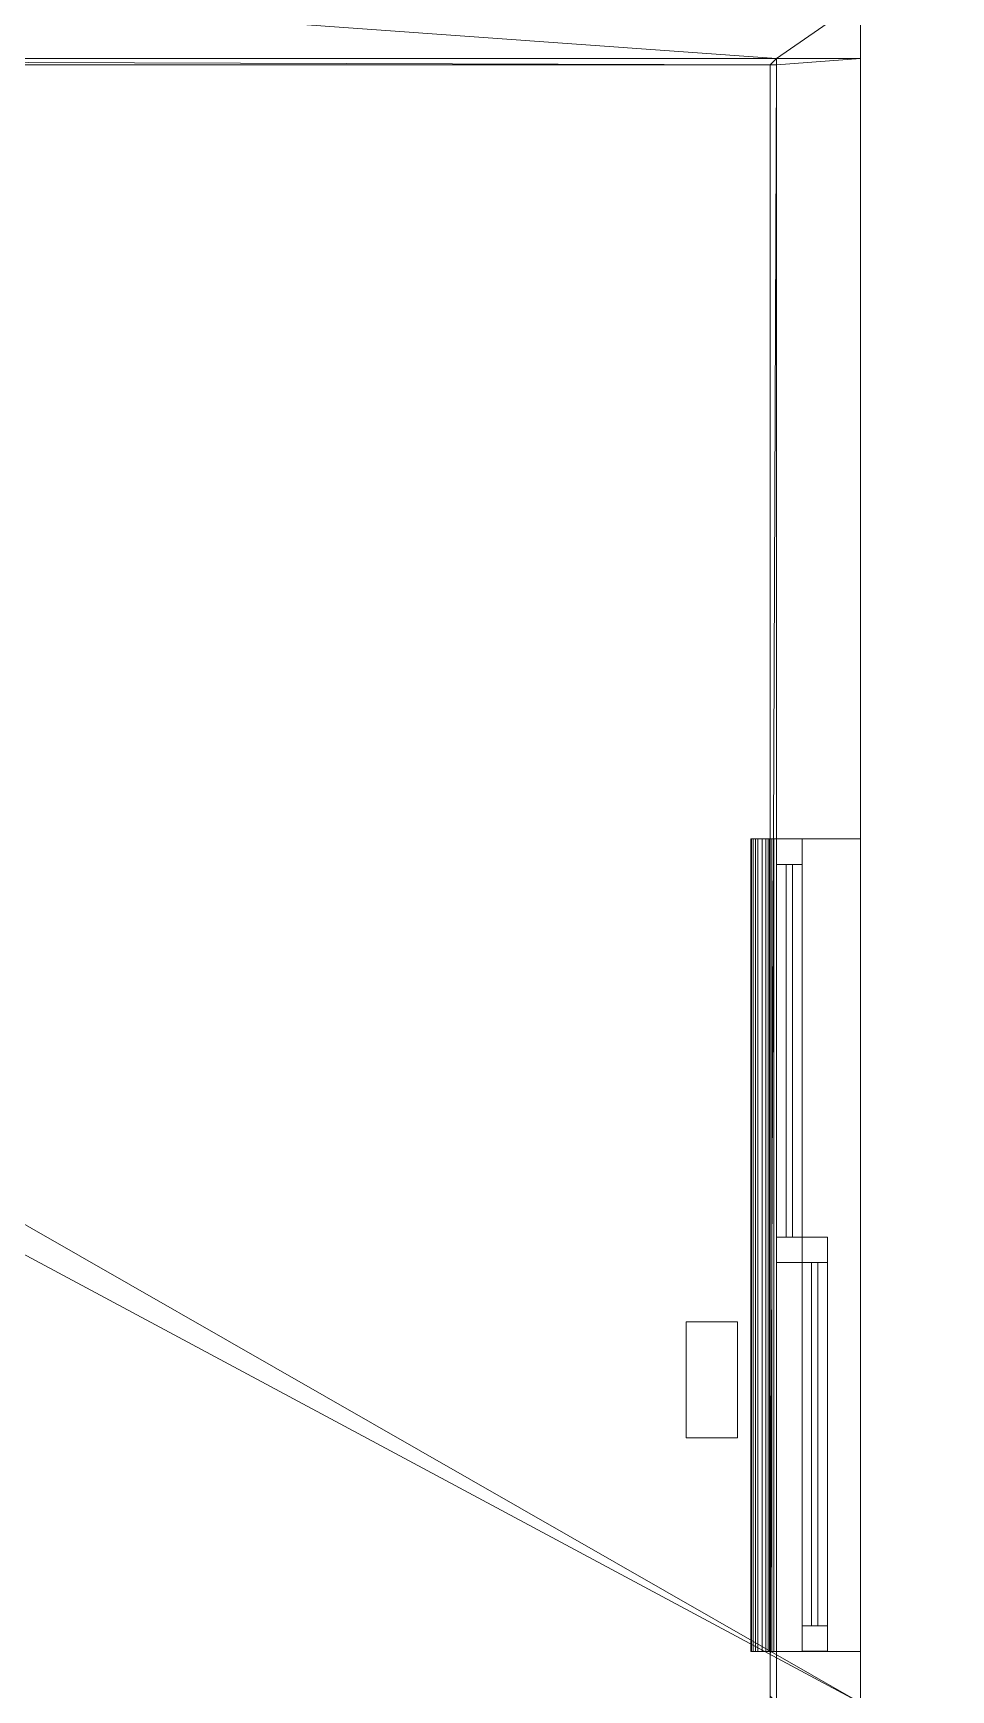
# Model space of a CAD drawing. Header units: inches. Extents: x -97 to 314, y -593 to 0.
# Drawn here: x 242.4 to 313.5, y -457.5 to -329 of the extents above; entities that cross this region are included whole.
import ezdxf

# ---------------------------------------------------------------- set-up
doc = ezdxf.new("R2010")
doc.units = ezdxf.units.IN
doc.header["$MEASUREMENT"] = 0
for name, color, linetype, lineweight in [('A-CLNG', 13, 'Continuous', 13), ('A-FLOR', 192, 'Continuous', 13), ('A-GENM', 13, 'Continuous', 9), ('A-GLAZ', 151, 'Continuous', 13), ('A-WALL', 113, 'Continuous', 13)]:
    doc.layers.add(name, color=color, linetype=linetype, lineweight=lineweight)

# ---------------------------------------------------------------- blocks, each defined once
blk = doc.blocks.new('Window_1 - Window_1-715428-_3D_')
at = {"layer": 'A-GLAZ', "lineweight": 9}
mesh = blk.add_polyface(dxfattribs=at)
corners = [(-0.34, 3.25, 79), (32.5, 3.25, 79), (32.5, 3.25, 31), (-0.34, 3.25, 31), (1.63, 3.25, 77.03), (1.63, 3.25, 32.97), (30.53, 3.25, 32.97), (30.53, 3.25, 77.03)]
mesh.append_faces([[corners[k] for k in face] for face in [(0, 4, 5, 3), (3, 5, 6, 2)]], dxfattribs={"vtx0": -1, "vtx2": -1})
mesh.append_faces([[corners[k] for k in face] for face in [(7, 4, 0, 1), (6, 7, 1, 2)]], dxfattribs={"vtx1": -1, "vtx3": -1})
mesh = blk.add_polyface(dxfattribs=at)
corners = [(-0.34, 3.25, 79), (-0.34, 1.28, 79), (32.5, 1.28, 79), (32.5, 3.25, 79)]
mesh.append_faces([[corners[k] for k in face] for face in [(0, 1, 2, 3)]])
mesh = blk.add_polyface(dxfattribs=at)
corners = [(32.5, 3.25, 31), (32.5, 1.28, 31), (-0.34, 1.28, 31), (-0.34, 3.25, 31)]
mesh.append_faces([[corners[k] for k in face] for face in [(0, 1, 2, 3)]])
mesh = blk.add_polyface(dxfattribs=at)
corners = [(-0.34, 3.25, 31), (-0.34, 1.28, 31), (-0.34, 1.28, 79), (-0.34, 3.25, 79)]
mesh.append_faces([[corners[k] for k in face] for face in [(0, 1, 2, 3)]])
mesh = blk.add_polyface(dxfattribs=at)
corners = [(1.63, 3.25, 77.03), (1.63, 1.28, 77.03), (1.63, 1.28, 32.97), (1.63, 3.25, 32.97)]
mesh.append_faces([[corners[k] for k in face] for face in [(0, 1, 2, 3)]])
mesh = blk.add_polyface(dxfattribs=at)
corners = [(1.63, 3.25, 32.97), (1.63, 1.28, 32.97), (30.53, 1.28, 32.97), (30.53, 3.25, 32.97)]
mesh.append_faces([[corners[k] for k in face] for face in [(0, 1, 2, 3)]])
mesh = blk.add_polyface(dxfattribs=at)
corners = [(30.53, 3.25, 77.03), (30.53, 1.28, 77.03), (1.63, 1.28, 77.03), (1.63, 3.25, 77.03)]
mesh.append_faces([[corners[k] for k in face] for face in [(0, 1, 2, 3)]])
mesh = blk.add_polyface(dxfattribs=at)
corners = [(30.53, 3.25, 32.97), (30.53, 1.28, 32.97), (30.53, 1.28, 77.03), (30.53, 3.25, 77.03)]
mesh.append_faces([[corners[k] for k in face] for face in [(0, 1, 2, 3)]])
mesh = blk.add_polyface(dxfattribs=at)
corners = [(32.5, 3.25, 79), (32.5, 1.28, 79), (32.5, 1.28, 31), (32.5, 3.25, 31)]
mesh.append_faces([[corners[k] for k in face] for face in [(0, 1, 2, 3)]])
at = {"layer": 'A-GLAZ', "lineweight": 9, "transparency": 33554471}
mesh = blk.add_polyface(dxfattribs=at)
corners = [(30.53, 2.52, 32.97), (1.63, 2.52, 32.97), (1.63, 2.52, 77.03), (30.53, 2.52, 77.03)]
mesh.append_faces([[corners[k] for k in face] for face in [(0, 1, 2, 3)]])
mesh = blk.add_polyface(dxfattribs=at)
corners = [(30.53, 2.02, 77.03), (30.53, 2.52, 77.03), (1.63, 2.52, 77.03), (1.63, 2.02, 77.03)]
mesh.append_faces([[corners[k] for k in face] for face in [(0, 1, 2, 3)]])
mesh = blk.add_polyface(dxfattribs=at)
corners = [(1.63, 2.02, 77.03), (1.63, 2.52, 77.03), (1.63, 2.52, 32.97), (1.63, 2.02, 32.97)]
mesh.append_faces([[corners[k] for k in face] for face in [(0, 1, 2, 3)]])
mesh = blk.add_polyface(dxfattribs=at)
corners = [(1.63, 2.02, 32.97), (1.63, 2.52, 32.97), (30.53, 2.52, 32.97), (30.53, 2.02, 32.97)]
mesh.append_faces([[corners[k] for k in face] for face in [(0, 1, 2, 3)]])
mesh = blk.add_polyface(dxfattribs=at)
corners = [(1.63, 2.02, 77.03), (1.63, 2.02, 32.97), (30.53, 2.02, 32.97), (30.53, 2.02, 77.03)]
mesh.append_faces([[corners[k] for k in face] for face in [(0, 1, 2, 3)]])
mesh = blk.add_polyface(dxfattribs=at)
corners = [(30.53, 2.02, 32.97), (30.53, 2.52, 32.97), (30.53, 2.52, 77.03), (30.53, 2.02, 77.03)]
mesh.append_faces([[corners[k] for k in face] for face in [(0, 1, 2, 3)]])
at = {"layer": 'A-GLAZ', "lineweight": 9}
mesh = blk.add_polyface(dxfattribs=at)
corners = [(-30.48, 1.28, 79), (1.63, 1.28, 79), (1.63, 1.28, 31), (-30.48, 1.28, 31), (-28.52, 1.28, 77.03), (-28.52, 1.28, 32.97), (-0.34, 1.28, 32.97), (-0.34, 1.28, 77.03)]
mesh.append_faces([[corners[k] for k in face] for face in [(0, 4, 5, 3), (3, 5, 6, 2)]], dxfattribs={"vtx0": -1, "vtx2": -1})
mesh.append_faces([[corners[k] for k in face] for face in [(7, 4, 0, 1), (6, 7, 1, 2)]], dxfattribs={"vtx1": -1, "vtx3": -1})
mesh = blk.add_polyface(dxfattribs=at)
corners = [(-30.48, 1.28, 79), (-30.48, -0.69, 79), (1.63, -0.69, 79), (1.63, 1.28, 79)]
mesh.append_faces([[corners[k] for k in face] for face in [(0, 1, 2, 3)]])
mesh = blk.add_polyface(dxfattribs=at)
corners = [(1.63, 1.28, 31), (1.63, -0.69, 31), (-30.48, -0.69, 31), (-30.48, 1.28, 31)]
mesh.append_faces([[corners[k] for k in face] for face in [(0, 1, 2, 3)]])
mesh = blk.add_polyface(dxfattribs=at)
corners = [(-30.48, 1.28, 31), (-30.48, -0.69, 31), (-30.48, -0.69, 79), (-30.48, 1.28, 79)]
mesh.append_faces([[corners[k] for k in face] for face in [(0, 1, 2, 3)]])
mesh = blk.add_polyface(dxfattribs=at)
corners = [(-28.52, 1.28, 77.03), (-28.52, -0.69, 77.03), (-28.52, -0.69, 32.97), (-28.52, 1.28, 32.97)]
mesh.append_faces([[corners[k] for k in face] for face in [(0, 1, 2, 3)]])
mesh = blk.add_polyface(dxfattribs=at)
corners = [(-28.52, 1.28, 32.97), (-28.52, -0.69, 32.97), (-0.34, -0.69, 32.97), (-0.34, 1.28, 32.97)]
mesh.append_faces([[corners[k] for k in face] for face in [(0, 1, 2, 3)]])
mesh = blk.add_polyface(dxfattribs=at)
corners = [(-0.34, 1.28, 77.03), (-0.34, -0.69, 77.03), (-28.52, -0.69, 77.03), (-28.52, 1.28, 77.03)]
mesh.append_faces([[corners[k] for k in face] for face in [(0, 1, 2, 3)]])
at = {"layer": 'A-GLAZ', "lineweight": 9, "transparency": 33554471}
mesh = blk.add_polyface(dxfattribs=at)
corners = [(-28.52, 0.55, 77.03), (-0.34, 0.55, 77.03), (-0.34, 0.55, 32.97), (-28.52, 0.55, 32.97)]
mesh.append_faces([[corners[k] for k in face] for face in [(0, 1, 2, 3)]])
mesh = blk.add_polyface(dxfattribs=at)
corners = [(-28.52, 0.55, 32.97), (-28.52, 0.05, 32.97), (-28.52, 0.05, 77.03), (-28.52, 0.55, 77.03)]
mesh.append_faces([[corners[k] for k in face] for face in [(0, 1, 2, 3)]])
mesh = blk.add_polyface(dxfattribs=at)
corners = [(-28.52, 0.55, 77.03), (-28.52, 0.05, 77.03), (-0.34, 0.05, 77.03), (-0.34, 0.55, 77.03)]
mesh.append_faces([[corners[k] for k in face] for face in [(0, 1, 2, 3)]])
mesh = blk.add_polyface(dxfattribs=at)
corners = [(-0.34, 0.55, 32.97), (-0.34, 0.05, 32.97), (-28.52, 0.05, 32.97), (-28.52, 0.55, 32.97)]
mesh.append_faces([[corners[k] for k in face] for face in [(0, 1, 2, 3)]])
mesh = blk.add_polyface(dxfattribs=at)
corners = [(-0.34, 0.05, 32.97), (-0.34, 0.05, 77.03), (-28.52, 0.05, 77.03), (-28.52, 0.05, 32.97)]
mesh.append_faces([[corners[k] for k in face] for face in [(0, 1, 2, 3)]])
at = {"layer": 'A-GLAZ', "lineweight": 9}
mesh = blk.add_polyface(dxfattribs=at)
corners = [(-0.34, 1.28, 32.97), (-0.34, -0.69, 32.97), (-0.34, -0.69, 77.03), (-0.34, 1.28, 77.03)]
mesh.append_faces([[corners[k] for k in face] for face in [(0, 1, 2, 3)]])
mesh = blk.add_polyface(dxfattribs=at)
corners = [(-0.34, 1.28, 79), (-0.34, 1.28, 31), (32.5, 1.28, 31), (32.5, 1.28, 79), (1.63, 1.28, 77.03), (30.53, 1.28, 77.03), (30.53, 1.28, 32.97), (1.63, 1.28, 32.97)]
mesh.append_faces([[corners[k] for k in face] for face in [(3, 5, 6, 2), (2, 6, 7, 1)]], dxfattribs={"vtx0": -1, "vtx2": -1})
mesh.append_faces([[corners[k] for k in face] for face in [(4, 5, 3, 0), (7, 4, 0, 1)]], dxfattribs={"vtx1": -1, "vtx3": -1})
at = {"layer": 'A-GLAZ', "lineweight": 9, "transparency": 33554471}
mesh = blk.add_polyface(dxfattribs=at)
corners = [(-0.34, 0.55, 77.03), (-0.34, 0.05, 77.03), (-0.34, 0.05, 32.97), (-0.34, 0.55, 32.97)]
mesh.append_faces([[corners[k] for k in face] for face in [(0, 1, 2, 3)]])
at = {"layer": 'A-GLAZ', "lineweight": 9}
mesh = blk.add_polyface(dxfattribs=at)
corners = [(1.63, 1.28, 79), (1.63, -0.69, 79), (1.63, -0.69, 31), (1.63, 1.28, 31)]
mesh.append_faces([[corners[k] for k in face] for face in [(0, 1, 2, 3)]])
mesh = blk.add_polyface(dxfattribs=at)
corners = [(-30.48, -0.69, 79), (-30.48, -0.69, 31), (1.63, -0.69, 31), (1.63, -0.69, 79), (-28.52, -0.69, 77.03), (-0.34, -0.69, 77.03), (-0.34, -0.69, 32.97), (-28.52, -0.69, 32.97)]
mesh.append_faces([[corners[k] for k in face] for face in [(3, 5, 6, 2), (2, 6, 7, 1)]], dxfattribs={"vtx0": -1, "vtx2": -1})
mesh.append_faces([[corners[k] for k in face] for face in [(4, 5, 3, 0), (7, 4, 0, 1)]], dxfattribs={"vtx1": -1, "vtx3": -1})
blk = doc.blocks.new('Generic Models 42 - Generic Models 10-784278-_3D_')
at = {"layer": 'A-GENM'}
mesh = blk.add_polyface(dxfattribs=at)
corners = [(296.98, -428.96, 64.39), (292.98, -428.96, 64.39), (292.98, -437.96, 64.39), (296.98, -437.96, 64.39)]
mesh.append_faces([[corners[k] for k in face] for face in [(0, 1, 2, 3)]])
mesh = blk.add_polyface(dxfattribs=at)
corners = [(292.98, -437.96, 64), (292.98, -428.96, 64), (296.98, -428.96, 64), (296.98, -437.96, 64)]
mesh.append_faces([[corners[k] for k in face] for face in [(0, 1, 2, 3)]])
mesh = blk.add_polyface(dxfattribs=at)
corners = [(296.98, -428.96, 64.39), (296.98, -428.96, 64), (292.98, -428.96, 64), (292.98, -428.96, 64.39)]
mesh.append_faces([[corners[k] for k in face] for face in [(0, 1, 2, 3)]])
mesh = blk.add_polyface(dxfattribs=at)
corners = [(292.98, -428.96, 64.39), (292.98, -428.96, 64), (292.98, -437.96, 64), (292.98, -437.96, 64.39)]
mesh.append_faces([[corners[k] for k in face] for face in [(0, 1, 2, 3)]])
mesh = blk.add_polyface(dxfattribs=at)
corners = [(296.98, -437.96, 64.39), (296.98, -437.96, 64), (296.98, -428.96, 64), (296.98, -428.96, 64.39)]
mesh.append_faces([[corners[k] for k in face] for face in [(0, 1, 2, 3)]])
mesh = blk.add_polyface(dxfattribs=at)
corners = [(292.98, -437.96, 64.39), (292.98, -437.96, 64), (296.98, -437.96, 64), (296.98, -437.96, 64.39)]
mesh.append_faces([[corners[k] for k in face] for face in [(0, 1, 2, 3)]])
blk = doc.blocks.new('Generic Models 45 - Generic Models 13-784336-_3D_')
at = {"layer": 'A-GENM'}
mesh = blk.add_polyface(dxfattribs=at)
corners = [(300, -391.52, 92), (299.79, -391.52, 92.15), (299.62, -391.52, 92.35), (299.51, -391.52, 92.58), (299.45, -391.52, 92.83), (299.35, -391.52, 93.24), (299.16, -391.52, 93.61), (298.89, -391.52, 93.92), (298.55, -391.52, 94.17), (298.35, -391.52, 94.32), (298.18, -391.52, 94.52), (298.06, -391.52, 94.75), (298, -391.52, 95), (300, -391.52, 95)]
mesh.append_faces([[corners[k] for k in face] for face in [(13, 11, 12)]], dxfattribs={"vtx0": -1})
mesh.append_faces([[corners[k] for k in face] for face in [(0, 3, 4, 13), (13, 4, 5)]], dxfattribs={"vtx0": -1, "vtx2": -1})
mesh.append_faces([[corners[k] for k in face] for face in [(13, 7, 8, 9), (13, 9, 10, 11)]], dxfattribs={"vtx0": -1, "vtx3": -1})
mesh.append_faces([[corners[k] for k in face] for face in [(5, 6, 13), (6, 7, 13)]], dxfattribs={"vtx1": -1, "vtx2": -1})
mesh.append_faces([[corners[k] for k in face] for face in [(0, 1, 2, 3)]], dxfattribs={"vtx3": -1})
mesh = blk.add_polyface(dxfattribs=at)
corners = [(298, -391.52, 95), (298.06, -391.52, 94.75), (298.18, -391.52, 94.52), (298.35, -391.52, 94.32), (298.55, -391.52, 94.17), (298.55, -454.52, 94.17), (298.35, -454.52, 94.32), (298.18, -454.52, 94.52), (298.06, -454.52, 94.75), (298, -454.52, 95)]
mesh.append_faces([[corners[k] for k in face] for face in [(5, 6, 3, 4)]], dxfattribs={"vtx1": -1})
mesh.append_faces([[corners[k] for k in face] for face in [(2, 3, 6, 7), (7, 8, 1, 2)]], dxfattribs={"vtx1": -1, "vtx3": -1})
mesh.append_faces([[corners[k] for k in face] for face in [(8, 9, 0, 1)]], dxfattribs={"vtx3": -1})
mesh = blk.add_polyface(dxfattribs=at)
corners = [(298, -391.52, 95), (298, -454.52, 95), (300, -454.52, 95), (300, -391.52, 95)]
mesh.append_faces([[corners[k] for k in face] for face in [(0, 1, 2, 3)]])
mesh = blk.add_polyface(dxfattribs=at)
corners = [(298.55, -391.52, 94.17), (298.89, -391.52, 93.92), (299.16, -391.52, 93.61), (299.35, -391.52, 93.24), (299.45, -391.52, 92.83), (299.45, -454.52, 92.83), (299.35, -454.52, 93.24), (299.16, -454.52, 93.61), (298.89, -454.52, 93.92), (298.55, -454.52, 94.17)]
mesh.append_faces([[corners[k] for k in face] for face in [(0, 1, 8, 9)]], dxfattribs={"vtx1": -1})
mesh.append_faces([[corners[k] for k in face] for face in [(2, 3, 6, 7), (7, 8, 1, 2)]], dxfattribs={"vtx1": -1, "vtx3": -1})
mesh.append_faces([[corners[k] for k in face] for face in [(3, 4, 5, 6)]], dxfattribs={"vtx3": -1})
mesh = blk.add_polyface(dxfattribs=at)
corners = [(299.45, -391.52, 92.83), (299.51, -391.52, 92.58), (299.62, -391.52, 92.35), (299.79, -391.52, 92.15), (300, -391.52, 92), (300, -454.52, 92), (299.79, -454.52, 92.15), (299.62, -454.52, 92.35), (299.51, -454.52, 92.58), (299.45, -454.52, 92.83)]
mesh.append_faces([[corners[k] for k in face] for face in [(5, 6, 3, 4)]], dxfattribs={"vtx1": -1})
mesh.append_faces([[corners[k] for k in face] for face in [(2, 3, 6, 7), (7, 8, 1, 2)]], dxfattribs={"vtx1": -1, "vtx3": -1})
mesh.append_faces([[corners[k] for k in face] for face in [(8, 9, 0, 1)]], dxfattribs={"vtx3": -1})
mesh = blk.add_polyface(dxfattribs=at)
corners = [(300, -391.52, 95), (300, -454.52, 95), (300, -454.52, 92), (300, -391.52, 92)]
mesh.append_faces([[corners[k] for k in face] for face in [(0, 1, 2, 3)]])
mesh = blk.add_polyface(dxfattribs=at)
corners = [(300, -454.52, 92), (300, -454.52, 95), (298, -454.52, 95), (298.06, -454.52, 94.75), (298.18, -454.52, 94.52), (298.35, -454.52, 94.32), (298.55, -454.52, 94.17), (298.89, -454.52, 93.92), (299.16, -454.52, 93.61), (299.35, -454.52, 93.24), (299.45, -454.52, 92.83), (299.51, -454.52, 92.58), (299.62, -454.52, 92.35), (299.79, -454.52, 92.15)]
mesh.append_faces([[corners[k] for k in face] for face in [(1, 8, 9), (1, 9, 10, 0), (1, 7, 8)]], dxfattribs={"vtx0": -1, "vtx2": -1})
mesh.append_faces([[corners[k] for k in face] for face in [(2, 3, 1)]], dxfattribs={"vtx1": -1})
mesh.append_faces([[corners[k] for k in face] for face in [(10, 11, 0), (6, 7, 1, 5), (4, 5, 1, 3)]], dxfattribs={"vtx1": -1, "vtx2": -1})
mesh.append_faces([[corners[k] for k in face] for face in [(12, 13, 0, 11)]], dxfattribs={"vtx2": -1})

msp = doc.modelspace()

# ---------------------------------------------------------------- block references
at = {"layer": 'A-GENM'}
for name in ['Generic Models 45 - Generic Models 13-784336-_3D_', 'Generic Models 42 - Generic Models 10-784278-_3D_']:
    msp.add_blockref(name, (0, 0), dxfattribs=at)
at = {"layer": 'A-GLAZ', "rotation": 89.99999999999991}
msp.add_blockref('Window_1 - Window_1-715428-_3D_', (303.25, -424.02, 64), dxfattribs=at)

# ---------------------------------------------------------------- meshes
at = {"layer": 'A-CLNG'}
mesh = msp.add_polyface(dxfattribs=at)
corners = [(76, -326.5, 160), (76, -593.5, 160), (313.5, -593.5, 160), (313.5, -458.5, 160), (306.5, -458.5, 160), (306.5, -326.5, 160), (111, -515.5, 160), (111, -576.5, 160), (90, -576.5, 160), (90, -515.5, 160)]
mesh.append_faces([[corners[k] for k in face] for face in [(7, 2, 6)]], dxfattribs={"vtx0": -1, "vtx1": -1})
mesh.append_faces([[corners[k] for k in face] for face in [(6, 4, 0, 9)]], dxfattribs={"vtx0": -1, "vtx1": -1, "vtx2": -1})
mesh.append_faces([[corners[k] for k in face] for face in [(1, 8, 9, 0)]], dxfattribs={"vtx0": -1, "vtx2": -1})
mesh.append_faces([[corners[k] for k in face] for face in [(7, 8, 1, 2)]], dxfattribs={"vtx1": -1, "vtx3": -1})
mesh.append_faces([[corners[k] for k in face] for face in [(4, 5, 0)]], dxfattribs={"vtx2": -1})
mesh.append_faces([[corners[k] for k in face] for face in [(2, 3, 4, 6)]], dxfattribs={"vtx2": -1, "vtx3": -1})
mesh = msp.add_polyface(dxfattribs=at)
corners = [(76, -326.5, 155), (306.5, -326.5, 155), (306.5, -458.5, 155), (313.5, -458.5, 155), (313.5, -593.5, 155), (76, -593.5, 155), (111, -515.5, 155), (90, -515.5, 155), (90, -576.5, 155), (111, -576.5, 155)]
mesh.append_faces([[corners[k] for k in face] for face in [(6, 4, 9)]], dxfattribs={"vtx0": -1, "vtx1": -1})
mesh.append_faces([[corners[k] for k in face] for face in [(0, 2, 6, 7)]], dxfattribs={"vtx0": -1, "vtx1": -1, "vtx3": -1})
mesh.append_faces([[corners[k] for k in face] for face in [(5, 8, 9, 4)]], dxfattribs={"vtx0": -1, "vtx2": -1})
mesh.append_faces([[corners[k] for k in face] for face in [(1, 2, 0)]], dxfattribs={"vtx1": -1})
mesh.append_faces([[corners[k] for k in face] for face in [(7, 8, 5, 0)]], dxfattribs={"vtx1": -1, "vtx3": -1})
mesh.append_faces([[corners[k] for k in face] for face in [(2, 3, 4, 6)]], dxfattribs={"vtx2": -1, "vtx3": -1})
mesh = msp.add_polyface(dxfattribs=at)
corners = [(306.5, -458.5, 160), (306.5, -458.5, 155), (306.5, -326.5, 155), (306.5, -326.5, 160)]
mesh.append_faces([[corners[k] for k in face] for face in [(0, 1, 2, 3)]])
at = {"layer": 'A-FLOR'}
mesh = msp.add_polyface(dxfattribs=at)
corners = [(306.5, -331, 59), (306.5, -458.5, 59), (313.5, -458.5, 59), (313.5, -593.5, 59), (-96, -593.5, 59), (-96, -338.5, 59), (76, -338.5, 59), (76, -352.57, 59), (109, -352.57, 59), (109, -331, 59)]
mesh.append_faces([[corners[k] for k in face] for face in [(8, 4, 7)]], dxfattribs={"vtx0": -1, "vtx1": -1})
mesh.append_faces([[corners[k] for k in face] for face in [(8, 1, 3, 4)]], dxfattribs={"vtx0": -1, "vtx1": -1, "vtx3": -1})
mesh.append_faces([[corners[k] for k in face] for face in [(2, 3, 1)]], dxfattribs={"vtx1": -1})
mesh.append_faces([[corners[k] for k in face] for face in [(5, 6, 7, 4)]], dxfattribs={"vtx2": -1})
mesh.append_faces([[corners[k] for k in face] for face in [(8, 9, 0, 1)]], dxfattribs={"vtx3": -1})
mesh = msp.add_polyface(dxfattribs=at)
corners = [(306.5, -331, 64), (109, -331, 64), (109, -352.57, 64), (76, -352.57, 64), (76, -338.5, 64), (-96, -338.5, 64), (-96, -593.5, 64), (313.5, -593.5, 64), (313.5, -458.5, 64), (306.5, -458.5, 64)]
mesh.append_faces([[corners[k] for k in face] for face in [(2, 9, 0, 1)]], dxfattribs={"vtx0": -1})
mesh.append_faces([[corners[k] for k in face] for face in [(6, 2, 3)]], dxfattribs={"vtx0": -1, "vtx2": -1})
mesh.append_faces([[corners[k] for k in face] for face in [(2, 6, 7, 9)]], dxfattribs={"vtx0": -1, "vtx2": -1, "vtx3": -1})
mesh.append_faces([[corners[k] for k in face] for face in [(7, 8, 9)]], dxfattribs={"vtx2": -1})
mesh.append_faces([[corners[k] for k in face] for face in [(3, 4, 5, 6)]], dxfattribs={"vtx3": -1})
mesh = msp.add_polyface(dxfattribs=at)
corners = [(109, -331, 59), (109, -331, 64), (306.5, -331, 64), (306.5, -331, 59)]
mesh.append_faces([[corners[k] for k in face] for face in [(0, 1, 2, 3)]])
mesh = msp.add_polyface(dxfattribs=at)
corners = [(306.5, -331, 59), (306.5, -331, 64), (306.5, -458.5, 64), (306.5, -458.5, 59)]
mesh.append_faces([[corners[k] for k in face] for face in [(0, 1, 2, 3)]])
at = {"layer": 'A-WALL'}
mesh = msp.add_polyface(dxfattribs=at)
corners = [(237.25, -331, 155), (300, -331, 155), (306.5, -331, 155), (306.5, -326.5, 155), (237.25, -326.5, 155)]
mesh.append_faces([[corners[k] for k in face] for face in [(1, 4, 0)]], dxfattribs={"vtx0": -1})
mesh.append_faces([[corners[k] for k in face] for face in [(3, 4, 1, 2)]], dxfattribs={"vtx1": -1})
mesh = msp.add_polyface(dxfattribs=at)
corners = [(306.5, -331, 64), (300, -331, 64), (240.5, -331, 64), (240.5, -326.5, 64), (306.5, -326.5, 64)]
mesh.append_faces([[corners[k] for k in face] for face in [(1, 4, 0)]], dxfattribs={"vtx0": -1})
mesh.append_faces([[corners[k] for k in face] for face in [(3, 4, 1, 2)]], dxfattribs={"vtx1": -1})
mesh = msp.add_polyface(dxfattribs=at)
corners = [(306.5, -331, 64), (306.5, -326.5, 64), (306.5, -326.5, 155), (306.5, -331, 155)]
mesh.append_faces([[corners[k] for k in face] for face in [(0, 1, 2, 3)]])
mesh = msp.add_polyface(dxfattribs=at)
corners = [(143.5, -331, 66), (300, -331, 66), (300, -331, 64), (143.5, -331, 64)]
mesh.append_faces([[corners[k] for k in face] for face in [(0, 1, 2, 3)]])
mesh = msp.add_polyface(dxfattribs=at)
corners = [(300, -331.5, 64), (299.5, -331.5, 64), (143.5, -331.5, 64), (143.5, -331, 64), (300, -331, 64)]
mesh.append_faces([[corners[k] for k in face] for face in [(1, 4, 0)]], dxfattribs={"vtx0": -1})
mesh.append_faces([[corners[k] for k in face] for face in [(3, 4, 1, 2)]], dxfattribs={"vtx1": -1})
mesh = msp.add_polyface(dxfattribs=at)
corners = [(143.5, -331.5, 66), (299.5, -331.5, 66), (300, -331.5, 66), (300, -331, 66), (143.5, -331, 66)]
mesh.append_faces([[corners[k] for k in face] for face in [(1, 4, 0)]], dxfattribs={"vtx0": -1})
mesh.append_faces([[corners[k] for k in face] for face in [(3, 4, 1, 2)]], dxfattribs={"vtx1": -1})
mesh = msp.add_polyface(dxfattribs=at)
corners = [(240.5, -331, 64), (300, -331, 64), (306.5, -331, 64), (306.5, -331, 155), (300, -331, 155), (237.25, -331, 155), (237.25, -331, 94.49), (240.5, -331, 94.49)]
mesh.append_faces([[corners[k] for k in face] for face in [(7, 4, 5, 6)]], dxfattribs={"vtx0": -1})
mesh.append_faces([[corners[k] for k in face] for face in [(7, 0, 1, 4)]], dxfattribs={"vtx2": -1, "vtx3": -1})
mesh.append_faces([[corners[k] for k in face] for face in [(1, 2, 3, 4)]], dxfattribs={"vtx3": -1})
mesh = msp.add_polyface(dxfattribs=at)
corners = [(300, -458.5, 64), (300, -458.5, 155), (300, -331, 155), (300, -331, 66), (300, -331, 64), (300, -331.5, 64), (300, -391.52, 143), (300, -454.52, 143), (300, -454.52, 95), (300, -391.52, 95)]
mesh.append_faces([[corners[k] for k in face] for face in [(8, 0, 1, 7), (0, 8, 9, 5)]], dxfattribs={"vtx0": -1, "vtx2": -1})
mesh.append_faces([[corners[k] for k in face] for face in [(9, 6, 2, 3), (1, 2, 6, 7)]], dxfattribs={"vtx1": -1, "vtx3": -1})
mesh.append_faces([[corners[k] for k in face] for face in [(3, 4, 5, 9)]], dxfattribs={"vtx2": -1, "vtx3": -1})
mesh = msp.add_polyface(dxfattribs=at)
corners = [(306.5, -331, 64), (306.5, -458.5, 64), (300, -458.5, 64), (300, -331.5, 64), (300, -331, 64)]
mesh.append_faces([[corners[k] for k in face] for face in [(3, 0, 1, 2)]], dxfattribs={"vtx0": -1})
mesh.append_faces([[corners[k] for k in face] for face in [(3, 4, 0)]], dxfattribs={"vtx2": -1})
mesh = msp.add_polyface(dxfattribs=at)
corners = [(306.5, -331, 155), (300, -331, 155), (300, -458.5, 155), (306.5, -458.5, 155)]
mesh.append_faces([[corners[k] for k in face] for face in [(0, 1, 2, 3)]])
mesh = msp.add_polyface(dxfattribs=at)
corners = [(306.5, -331, 64), (300, -331, 64), (300, -331, 66), (300, -331, 155), (306.5, -331, 155)]
mesh.append_faces([[corners[k] for k in face] for face in [(2, 4, 0, 1)]], dxfattribs={"vtx0": -1})
mesh.append_faces([[corners[k] for k in face] for face in [(3, 4, 2)]], dxfattribs={"vtx1": -1})
mesh = msp.add_polyface(dxfattribs=at)
corners = [(300, -331.5, 64), (300, -331, 64), (300, -331, 66), (300, -331.5, 66)]
mesh.append_faces([[corners[k] for k in face] for face in [(0, 1, 2, 3)]])
mesh = msp.add_polyface(dxfattribs=at)
corners = [(306.5, -458.5, 64), (306.5, -331, 64), (306.5, -331, 155), (306.5, -458.5, 155), (306.5, -391.52, 143), (306.5, -391.52, 95), (306.5, -454.52, 95), (306.5, -454.52, 143)]
mesh.append_faces([[corners[k] for k in face] for face in [(3, 7, 4, 2), (5, 1, 2, 4)]], dxfattribs={"vtx0": -1, "vtx2": -1})
mesh.append_faces([[corners[k] for k in face] for face in [(3, 0, 6, 7), (5, 6, 0, 1)]], dxfattribs={"vtx1": -1, "vtx3": -1})
mesh = msp.add_polyface(dxfattribs=at)
corners = [(143.5, -331.5, 64), (299.5, -331.5, 64), (300, -331.5, 64), (300, -331.5, 66), (299.5, -331.5, 66), (143.5, -331.5, 66)]
mesh.append_faces([[corners[k] for k in face] for face in [(2, 3, 4, 1)]], dxfattribs={"vtx2": -1})
mesh.append_faces([[corners[k] for k in face] for face in [(4, 5, 0, 1)]], dxfattribs={"vtx3": -1})
mesh = msp.add_polyface(dxfattribs=at)
corners = [(299.5, -331.5, 64), (299.5, -458, 64), (299.5, -458.5, 64), (299.5, -458.5, 66), (299.5, -458, 66), (299.5, -331.5, 66)]
mesh.append_faces([[corners[k] for k in face] for face in [(5, 0, 1, 4), (2, 3, 4, 1)]], dxfattribs={"vtx2": -1})
mesh = msp.add_polyface(dxfattribs=at)
corners = [(299.5, -458.5, 64), (299.5, -458, 64), (299.5, -331.5, 64), (300, -331.5, 64), (300, -458.5, 64)]
mesh.append_faces([[corners[k] for k in face] for face in [(1, 4, 0)]], dxfattribs={"vtx0": -1})
mesh.append_faces([[corners[k] for k in face] for face in [(3, 4, 1, 2)]], dxfattribs={"vtx1": -1})
mesh = msp.add_polyface(dxfattribs=at)
corners = [(299.5, -331.5, 66), (299.5, -458, 66), (299.5, -458.5, 66), (300, -458.5, 66), (300, -331.5, 66)]
mesh.append_faces([[corners[k] for k in face] for face in [(1, 4, 0)]], dxfattribs={"vtx0": -1})
mesh.append_faces([[corners[k] for k in face] for face in [(3, 4, 1, 2)]], dxfattribs={"vtx1": -1})
mesh = msp.add_polyface(dxfattribs=at)
corners = [(299.5, -331.5, 66), (300, -331.5, 66), (300, -331.5, 64), (299.5, -331.5, 64)]
mesh.append_faces([[corners[k] for k in face] for face in [(0, 1, 2, 3)]])
mesh = msp.add_polyface(dxfattribs=at)
corners = [(300, -331.5, 66), (300, -458.5, 66), (300, -458.5, 64), (300, -331.5, 64)]
mesh.append_faces([[corners[k] for k in face] for face in [(0, 1, 2, 3)]])
mesh = msp.add_polyface(dxfattribs=at)
corners = [(306.5, -391.52, 143), (300, -391.52, 143), (300, -391.52, 95), (306.5, -391.52, 95)]
mesh.append_faces([[corners[k] for k in face] for face in [(0, 1, 2, 3)]])
mesh = msp.add_polyface(dxfattribs=at)
corners = [(306.5, -391.52, 95), (300, -391.52, 95), (300, -454.52, 95), (306.5, -454.52, 95)]
mesh.append_faces([[corners[k] for k in face] for face in [(0, 1, 2, 3)]])
mesh = msp.add_polyface(dxfattribs=at)
corners = [(306.5, -454.52, 143), (300, -454.52, 143), (300, -391.52, 143), (306.5, -391.52, 143)]
mesh.append_faces([[corners[k] for k in face] for face in [(0, 1, 2, 3)]])
mesh = msp.add_polyface(dxfattribs=at)
corners = [(306.5, -454.52, 95), (300, -454.52, 95), (300, -454.52, 143), (306.5, -454.52, 143)]
mesh.append_faces([[corners[k] for k in face] for face in [(0, 1, 2, 3)]])

doc.saveas('drawing.dxf')
